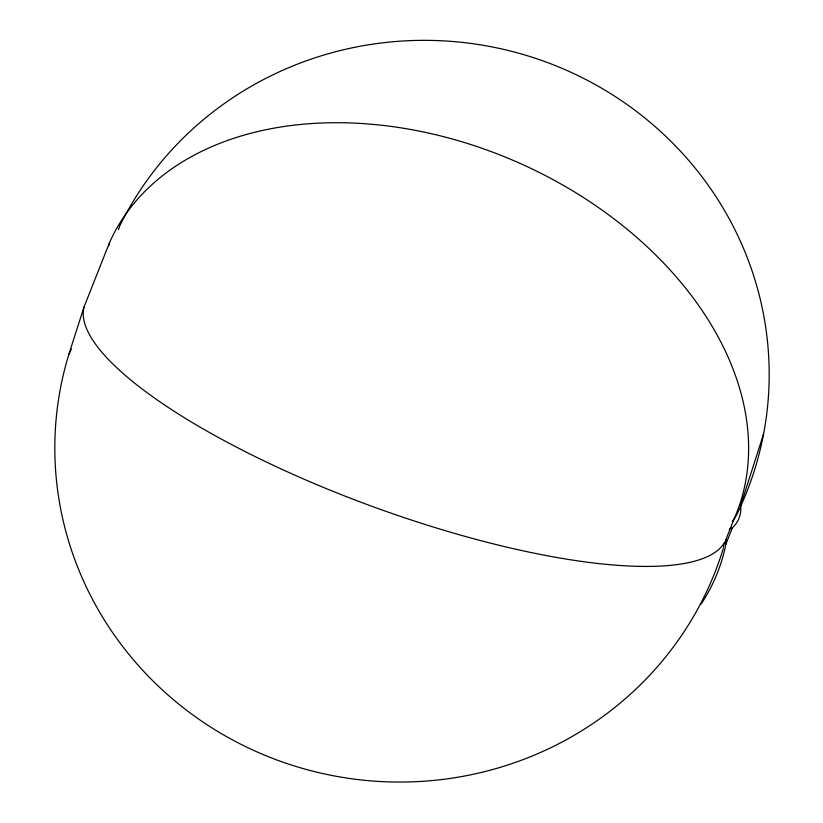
<?xml version="1.0" encoding="UTF-8"?>
<svg xmlns="http://www.w3.org/2000/svg" width="823" height="823" viewBox="0 0 823 823"><rect width="100%" height="100%" fill="white"/><g stroke="black" fill="none" stroke-linecap="round" stroke-linejoin="round"><path stroke-width="1.23" d="M701.093 604.082A341.494 239.03 23.8 0 0 725.907 544.157L726.009 539.25M723.53 547.1L724.147 543.303M108.667 246.211L109.562 242.518A341.494 239.03 23.8 0 1 519.519 163.149A341.494 239.03 23.8 0 1 733.674 519.92L727.213 536.246A341.494 91.137 20 0 1 382.222 510.034A341.494 91.137 20 0 1 84.049 306.969L109.562 242.518M723.324 548.355A341.494 330.167 9.4 0 1 299.654 767.571A341.494 330.167 9.4 0 1 68.71 354.816L84.049 306.969M763.6 433.906L740.638 505.528A341.494 91.137 20 0 1 732.357 527.831L725.907 544.157M118.502 229.576L119.726 225.924A341.494 330.167 9.4 0 1 574.238 73.803A341.494 330.167 9.4 0 1 736.246 515.712L732.892 520.702M68.71 354.816L71.354 349.075M732.316 521.875L733.674 519.92M729.281 529.251L732.357 527.831"/></g></svg>
